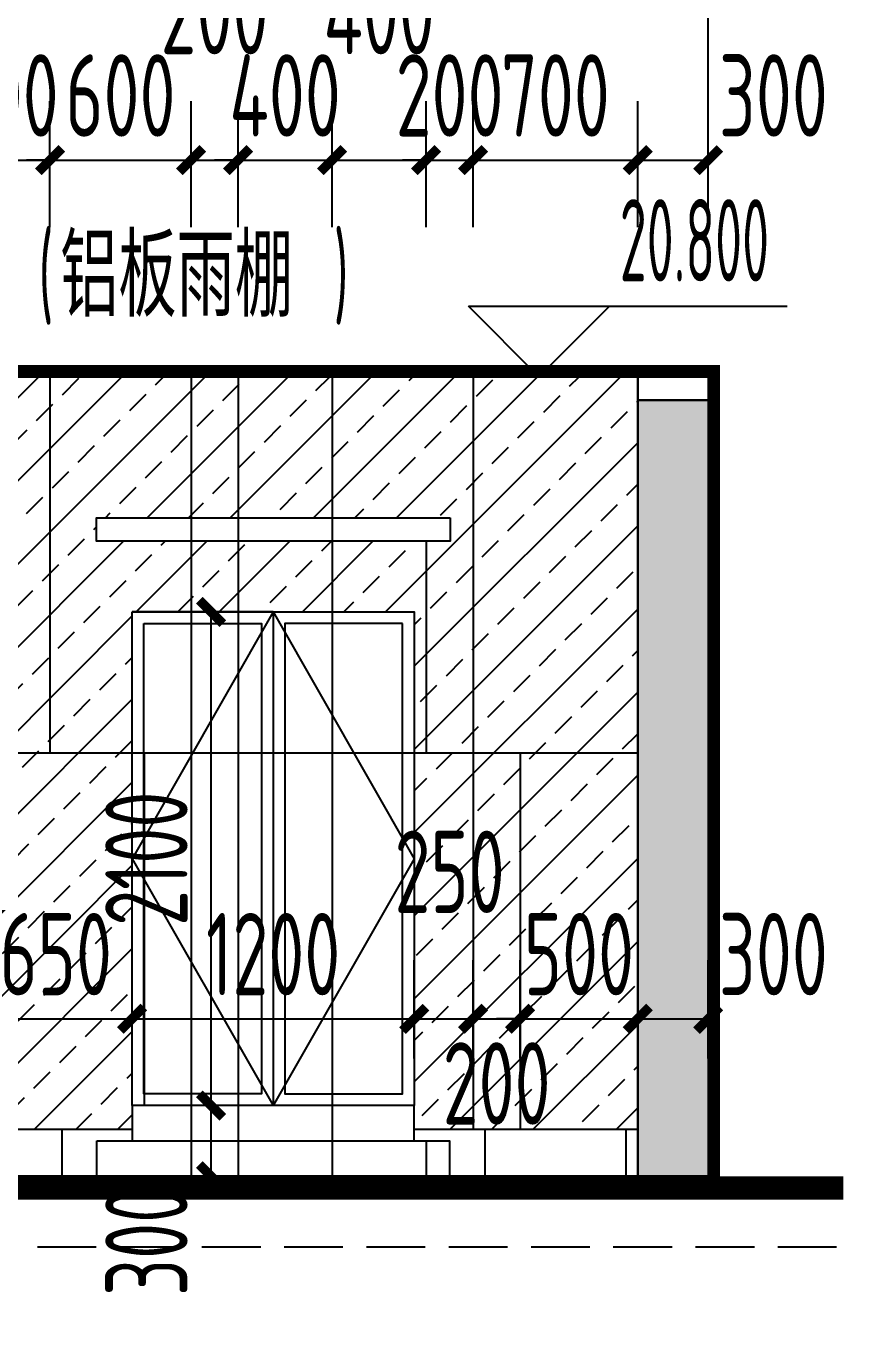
# Model space of a CAD drawing. Extents: x -863035 to 270371, y -8918 to 240488.
# Drawn here: x -236165 to -232589, y 74214 to 79779 of the extents above; entities that cross this region are included whole.
import ezdxf

# ---------------------------------------------------------------- set-up
doc = ezdxf.new("R2010")
doc.units = 0
doc.header["$LTSCALE"] = 1000
doc.header["$MEASUREMENT"] = 0
doc.linetypes.add('109-34 轴网$0$L1$0$$AUDIT_BAD_LTYPE1', pattern=[0])
doc.linetypes.add('DASH', pattern=[0.35, 0.25, -0.1])
for name, color, linetype in [('01-标注_尺寸', 124, 'Continuous'), ('01-标注_标高', 200, 'Continuous'), ('02-TEXT_标注', 130, 'Continuous'), ('05-填充_156', 156, 'Continuous'), ('05-填充_18', 18, 'Continuous'), ('A-C_窗', 140, 'Continuous'), ('E-墙面分格', 146, 'Continuous'), ('E-立面轮廓', 241, 'Continuous')]:
    doc.layers.add(name, color=color, linetype=linetype)
doc.styles.add('_TCH_DIM', font='ROS1', dxfattribs={"width": 0.75, "bigfont": 'JD'})
doc.styles.add('_TCH_DIM_T3', font='ROS1', dxfattribs={"width": 0.75, "bigfont": 'JD'})
doc.dimstyles.new('_TCH_ARCH&&100', dxfattribs={"dimtxt": 350, "dimasz": 100, "dimexe": 250, "dimexo": 300, "dimgap": 100, "dimtad": 1, "dimdec": 0, "dimzin": 0, "dimdsep": 46, "dimtxsty": '_TCH_DIM_T3', "dimblk": 'ARCHTICK', "dimcen": 0.09, "dimclrt": 7, "dimazin": 2, "dimtfac": 1, "dimtdec": 0, "dimtix": 1, "dimtmove": 2, "dimatfit": 3, "dimfxl": 0, "dimtolj": 1, "dimtzin": 0, "dimarcsym": 0})

# ---------------------------------------------------------------- blocks, each defined once
blk = doc.blocks.new('AHDSKJOWQDJAK')
at = {"layer": 'A-C_窗', "linetype": '109-34 轴网$0$L1$0$$AUDIT_BAD_LTYPE1'}
for p in [(-492062.2, 288054.6), (-492662.2, 285954.6)]:
    blk.add_line(p, (-492662.2, 288054.6), dxfattribs=at)
for points in [[(-492062.2, 288054.6), (-492662.2, 287004.6), (-492062.2, 285954.6)], [(-492062.2, 288054.6), (-491462.2, 287004.6), (-492062.2, 285954.6)], [(-492062.2, 288054.6), (-492062.2, 285954.6)]]:
    blk.add_lwpolyline(points, dxfattribs=at)
for points in [[(-492662.2, 288054.6), (-491462.2, 288054.6), (-491462.2, 285954.6), (-492662.2, 285954.6)], [(-492612.2, 288004.6), (-492112.2, 288004.6), (-492112.2, 286004.6), (-492612.2, 286004.6)], [(-491512.2, 288004.6), (-492012.2, 288004.6), (-492012.2, 286004.6), (-491512.2, 286004.6)], [(-491462.2, 285804.6), (-491462.2, 285954.6), (-492662.2, 285954.6), (-492662.2, 285804.6)]]:
    blk.add_lwpolyline(points, close=True, dxfattribs=at)
at = {"layer": 'A-C_窗'}
blk.add_lwpolyline([(-492812.2, 285804.6), (-491312.2, 285804.6), (-491312.2, 285654.6), (-492812.2, 285654.6)], close=True, dxfattribs=at)
blk = doc.blocks.new('_ArchTick')
at = {"color": 0, "linetype": 'ByBlock', "const_width": 0.4}
blk.add_lwpolyline([(-0.5, -0.5), (0.5, 0.5)], dxfattribs=at)
blk = doc.blocks.new('*D982')
at = {"layer": '01-标注_尺寸', "color": 0, "lineweight": -2, "transparency": 16777216}
for p, q in [((-251664.1, 79224.2), (-251664.1, 80259.7)), ((-233264.1, 79224.2), (-233264.1, 80259.7)), ((-251664.1, 80009.7), (-233264.1, 80009.7))]:
    blk.add_line(p, q, dxfattribs=at)
at = {"layer": 'Defpoints', "color": 0, "transparency": 16777216}
for p in [(-233264.1, 80009.7), (-251664.1, 78924.2), (-233264.1, 78924.2)]:
    blk.add_point(p, dxfattribs=at)
at = {"layer": '01-标注_尺寸', "color": 0, "lineweight": -2, "transparency": 16777216, "xscale": 100, "yscale": 100, "zscale": 100, "rotation": 180}
blk.add_blockref('_ArchTick', (-251664.1, 80009.7), dxfattribs=at)
at = {"layer": '01-标注_尺寸', "color": 0, "lineweight": -2, "transparency": 16777216, "xscale": 100, "yscale": 100, "zscale": 100}
blk.add_blockref('_ArchTick', (-233264.1, 80009.7), dxfattribs=at)
at = {"layer": '01-标注_尺寸', "color": 7, "transparency": 16777216, "insert": (-242464.1, 80284.7), "char_height": 350, "attachment_point": 5, "style": '_TCH_DIM_T3'}
blk.add_mtext('\\A1;18400', dxfattribs=at)
blk = doc.blocks.new('*D1019')
at = {"layer": '01-标注_尺寸', "color": 0, "lineweight": -2, "transparency": 16777216}
for p, q in [((-236464.1, 78924.2), (-236464.1, 79459.7)), ((-236064.1, 78924.2), (-236064.1, 79459.7)), ((-236464.1, 79209.7), (-236564.1, 79209.7)), ((-236464.1, 79209.7), (-236064.1, 79209.7)), ((-236064.1, 79209.7), (-235964.1, 79209.7))]:
    blk.add_line(p, q, dxfattribs=at)
at = {"layer": 'Defpoints', "color": 0, "transparency": 16777216}
for p in [(-236064.1, 79209.7), (-236464.1, 78624.2), (-236064.1, 78624.2)]:
    blk.add_point(p, dxfattribs=at)
at = {"layer": '01-标注_尺寸', "color": 0, "lineweight": -2, "transparency": 16777216, "xscale": 100, "yscale": 100, "zscale": 100}
blk.add_blockref('_ArchTick', (-236464.1, 79209.7), dxfattribs=at)
at = {"layer": '01-标注_尺寸', "color": 0, "lineweight": -2, "transparency": 16777216, "xscale": 100, "yscale": 100, "zscale": 100, "rotation": 180}
blk.add_blockref('_ArchTick', (-236064.1, 79209.7), dxfattribs=at)
at = {"layer": '01-标注_尺寸', "color": 7, "transparency": 16777216, "insert": (-236264.1, 79484.7), "char_height": 350, "attachment_point": 5, "style": '_TCH_DIM_T3'}
blk.add_mtext('\\A1;400', dxfattribs=at)
blk = doc.blocks.new('*D1020')
at = {"layer": '01-标注_尺寸', "color": 0, "lineweight": -2, "transparency": 16777216}
for p, q in [((-236064.1, 78924.2), (-236064.1, 79459.7)), ((-235464.1, 78924.2), (-235464.1, 79459.7)), ((-236064.1, 79209.7), (-236164.1, 79209.7)), ((-236064.1, 79209.7), (-235464.1, 79209.7)), ((-235464.1, 79209.7), (-235364.1, 79209.7))]:
    blk.add_line(p, q, dxfattribs=at)
at = {"layer": 'Defpoints', "color": 0, "transparency": 16777216}
for p in [(-235464.1, 79209.7), (-236064.1, 78624.2), (-235464.1, 78624.2)]:
    blk.add_point(p, dxfattribs=at)
at = {"layer": '01-标注_尺寸', "color": 0, "lineweight": -2, "transparency": 16777216, "xscale": 100, "yscale": 100, "zscale": 100}
blk.add_blockref('_ArchTick', (-236064.1, 79209.7), dxfattribs=at)
at = {"layer": '01-标注_尺寸', "color": 0, "lineweight": -2, "transparency": 16777216, "xscale": 100, "yscale": 100, "zscale": 100, "rotation": 180}
blk.add_blockref('_ArchTick', (-235464.1, 79209.7), dxfattribs=at)
at = {"layer": '01-标注_尺寸', "color": 7, "transparency": 16777216, "insert": (-235764.1, 79484.7), "char_height": 350, "attachment_point": 5, "style": '_TCH_DIM_T3'}
blk.add_mtext('\\A1;600', dxfattribs=at)
blk = doc.blocks.new('*D1021')
at = {"layer": '01-标注_尺寸', "color": 0, "lineweight": -2, "transparency": 16777216}
for p, q in [((-235464.1, 78924.2), (-235464.1, 79459.7)), ((-235264.1, 78924.2), (-235264.1, 79459.7)), ((-235464.1, 79209.7), (-235264.1, 79209.7))]:
    blk.add_line(p, q, dxfattribs=at)
at = {"layer": 'Defpoints', "color": 0, "transparency": 16777216}
for p in [(-235264.1, 79209.7), (-235464.1, 78624.2), (-235264.1, 78624.2)]:
    blk.add_point(p, dxfattribs=at)
at = {"layer": '01-标注_尺寸', "color": 0, "lineweight": -2, "transparency": 16777216, "xscale": 100, "yscale": 100, "zscale": 100, "rotation": 180}
blk.add_blockref('_ArchTick', (-235464.1, 79209.7), dxfattribs=at)
at = {"layer": '01-标注_尺寸', "color": 0, "lineweight": -2, "transparency": 16777216, "xscale": 100, "yscale": 100, "zscale": 100}
blk.add_blockref('_ArchTick', (-235264.1, 79209.7), dxfattribs=at)
at = {"layer": '01-标注_尺寸', "color": 7, "transparency": 16777216, "insert": (-235364.1, 79834.7), "char_height": 350, "attachment_point": 5, "style": '_TCH_DIM_T3'}
blk.add_mtext('\\A1;200', dxfattribs=at)
blk = doc.blocks.new('*D1022')
at = {"layer": '01-标注_尺寸', "color": 0, "lineweight": -2, "transparency": 16777216}
for p, q in [((-235264.1, 78924.2), (-235264.1, 79459.7)), ((-234864.1, 78924.2), (-234864.1, 79459.7)), ((-235264.1, 79209.7), (-235364.1, 79209.7)), ((-235264.1, 79209.7), (-234864.1, 79209.7)), ((-234864.1, 79209.7), (-234764.1, 79209.7))]:
    blk.add_line(p, q, dxfattribs=at)
at = {"layer": 'Defpoints', "color": 0, "transparency": 16777216}
for p in [(-234864.1, 79209.7), (-235264.1, 78624.2), (-234864.1, 78624.2)]:
    blk.add_point(p, dxfattribs=at)
at = {"layer": '01-标注_尺寸', "color": 0, "lineweight": -2, "transparency": 16777216, "xscale": 100, "yscale": 100, "zscale": 100}
blk.add_blockref('_ArchTick', (-235264.1, 79209.7), dxfattribs=at)
at = {"layer": '01-标注_尺寸', "color": 0, "lineweight": -2, "transparency": 16777216, "xscale": 100, "yscale": 100, "zscale": 100, "rotation": 180}
blk.add_blockref('_ArchTick', (-234864.1, 79209.7), dxfattribs=at)
at = {"layer": '01-标注_尺寸', "color": 7, "transparency": 16777216, "insert": (-235064.1, 79484.7), "char_height": 350, "attachment_point": 5, "style": '_TCH_DIM_T3'}
blk.add_mtext('\\A1;400', dxfattribs=at)
blk = doc.blocks.new('*D1023')
at = {"layer": '01-标注_尺寸', "color": 0, "lineweight": -2, "transparency": 16777216}
for p, q in [((-234864.1, 78924.2), (-234864.1, 79459.7)), ((-234464.1, 78924.2), (-234464.1, 79459.7)), ((-234864.1, 79209.7), (-234464.1, 79209.7))]:
    blk.add_line(p, q, dxfattribs=at)
at = {"layer": 'Defpoints', "color": 0, "transparency": 16777216}
for p in [(-234464.1, 79209.7), (-234864.1, 78624.2), (-234464.1, 78624.2)]:
    blk.add_point(p, dxfattribs=at)
at = {"layer": '01-标注_尺寸', "color": 0, "lineweight": -2, "transparency": 16777216, "xscale": 100, "yscale": 100, "zscale": 100, "rotation": 180}
blk.add_blockref('_ArchTick', (-234864.1, 79209.7), dxfattribs=at)
at = {"layer": '01-标注_尺寸', "color": 0, "lineweight": -2, "transparency": 16777216, "xscale": 100, "yscale": 100, "zscale": 100}
blk.add_blockref('_ArchTick', (-234464.1, 79209.7), dxfattribs=at)
at = {"layer": '01-标注_尺寸', "color": 7, "transparency": 16777216, "insert": (-234664.1, 79834.7), "char_height": 350, "attachment_point": 5, "style": '_TCH_DIM_T3'}
blk.add_mtext('\\A1;400', dxfattribs=at)
blk = doc.blocks.new('*D1024')
at = {"layer": '01-标注_尺寸', "color": 0, "lineweight": -2, "transparency": 16777216}
for p, q in [((-234464.1, 78924.2), (-234464.1, 79459.7)), ((-234264.1, 78924.2), (-234264.1, 79459.7)), ((-234464.1, 79209.7), (-234564.1, 79209.7)), ((-234464.1, 79209.7), (-234264.1, 79209.7)), ((-234264.1, 79209.7), (-234164.1, 79209.7))]:
    blk.add_line(p, q, dxfattribs=at)
at = {"layer": 'Defpoints', "color": 0, "transparency": 16777216}
for p in [(-234264.1, 79209.7), (-234464.1, 78624.2), (-234264.1, 78624.2)]:
    blk.add_point(p, dxfattribs=at)
at = {"layer": '01-标注_尺寸', "color": 0, "lineweight": -2, "transparency": 16777216, "xscale": 100, "yscale": 100, "zscale": 100}
blk.add_blockref('_ArchTick', (-234464.1, 79209.7), dxfattribs=at)
at = {"layer": '01-标注_尺寸', "color": 0, "lineweight": -2, "transparency": 16777216, "xscale": 100, "yscale": 100, "zscale": 100, "rotation": 180}
blk.add_blockref('_ArchTick', (-234264.1, 79209.7), dxfattribs=at)
at = {"layer": '01-标注_尺寸', "color": 7, "transparency": 16777216, "insert": (-234364.1, 79484.7), "char_height": 350, "attachment_point": 5, "style": '_TCH_DIM_T3'}
blk.add_mtext('\\A1;200', dxfattribs=at)
blk = doc.blocks.new('*D1025')
at = {"layer": '01-标注_尺寸', "color": 0, "lineweight": -2, "transparency": 16777216}
for p, q in [((-234264.1, 78924.2), (-234264.1, 79459.7)), ((-233564.1, 78924.2), (-233564.1, 79459.7)), ((-234264.1, 79209.7), (-233564.1, 79209.7))]:
    blk.add_line(p, q, dxfattribs=at)
at = {"layer": 'Defpoints', "color": 0, "transparency": 16777216}
for p in [(-233564.1, 79209.7), (-234264.1, 78624.2), (-233564.1, 78624.2)]:
    blk.add_point(p, dxfattribs=at)
at = {"layer": '01-标注_尺寸', "color": 0, "lineweight": -2, "transparency": 16777216, "xscale": 100, "yscale": 100, "zscale": 100, "rotation": 180}
blk.add_blockref('_ArchTick', (-234264.1, 79209.7), dxfattribs=at)
at = {"layer": '01-标注_尺寸', "color": 0, "lineweight": -2, "transparency": 16777216, "xscale": 100, "yscale": 100, "zscale": 100}
blk.add_blockref('_ArchTick', (-233564.1, 79209.7), dxfattribs=at)
at = {"layer": '01-标注_尺寸', "color": 7, "transparency": 16777216, "insert": (-233914.1, 79484.7), "char_height": 350, "attachment_point": 5, "style": '_TCH_DIM_T3'}
blk.add_mtext('\\A1;700', dxfattribs=at)
blk = doc.blocks.new('*D1026')
at = {"layer": '01-标注_尺寸', "color": 0, "lineweight": -2, "transparency": 16777216}
for p, q in [((-233564.1, 78924.2), (-233564.1, 79459.7)), ((-233264.1, 78924.2), (-233264.1, 79459.7)), ((-233564.1, 79209.7), (-233264.1, 79209.7))]:
    blk.add_line(p, q, dxfattribs=at)
at = {"layer": 'Defpoints', "color": 0, "transparency": 16777216}
for p in [(-233264.1, 79209.7), (-233564.1, 78624.2), (-233264.1, 78624.2)]:
    blk.add_point(p, dxfattribs=at)
at = {"layer": '01-标注_尺寸', "color": 0, "lineweight": -2, "transparency": 16777216, "xscale": 100, "yscale": 100, "zscale": 100, "rotation": 180}
blk.add_blockref('_ArchTick', (-233564.1, 79209.7), dxfattribs=at)
at = {"layer": '01-标注_尺寸', "color": 0, "lineweight": -2, "transparency": 16777216, "xscale": 100, "yscale": 100, "zscale": 100}
blk.add_blockref('_ArchTick', (-233264.1, 79209.7), dxfattribs=at)
at = {"layer": '01-标注_尺寸', "color": 7, "transparency": 16777216, "insert": (-232986.9, 79484.7), "char_height": 350, "attachment_point": 5, "style": '_TCH_DIM_T3'}
blk.add_mtext('\\A1;300', dxfattribs=at)
blk = doc.blocks.new('*D1172')
at = {"layer": '01-标注_尺寸', "color": 0, "lineweight": -2, "transparency": 16777216}
for p, q in [((-236464.1, 75388.6), (-236464.1, 75807.9)), ((-236364.1, 75388.6), (-236364.1, 75807.9)), ((-236464.1, 75557.9), (-236564.1, 75557.9)), ((-236464.1, 75557.9), (-236364.1, 75557.9)), ((-236364.1, 75557.9), (-236264.1, 75557.9))]:
    blk.add_line(p, q, dxfattribs=at)
at = {"layer": 'Defpoints', "color": 0, "transparency": 16777216}
for p in [(-236364.1, 75557.9), (-236464.1, 75088.6), (-236364.1, 75088.6)]:
    blk.add_point(p, dxfattribs=at)
at = {"layer": '01-标注_尺寸', "color": 0, "lineweight": -2, "transparency": 16777216, "xscale": 100, "yscale": 100, "zscale": 100}
blk.add_blockref('_ArchTick', (-236464.1, 75557.9), dxfattribs=at)
at = {"layer": '01-标注_尺寸', "color": 0, "lineweight": -2, "transparency": 16777216, "xscale": 100, "yscale": 100, "zscale": 100, "rotation": 180}
blk.add_blockref('_ArchTick', (-236364.1, 75557.9), dxfattribs=at)
at = {"layer": '01-标注_尺寸', "color": 7, "transparency": 16777216, "insert": (-236414.1, 76182.9), "char_height": 350, "attachment_point": 5, "style": '_TCH_DIM_T3'}
blk.add_mtext('\\A1;100', dxfattribs=at)
blk = doc.blocks.new('*D1173')
at = {"layer": '01-标注_尺寸', "color": 0, "lineweight": -2, "transparency": 16777216}
for p, q in [((-236364.1, 75388.6), (-236364.1, 75807.9)), ((-235714.6, 75388.6), (-235714.6, 75807.9)), ((-236364.1, 75557.9), (-236464.1, 75557.9)), ((-236364.1, 75557.9), (-235714.6, 75557.9)), ((-235714.6, 75557.9), (-235614.6, 75557.9))]:
    blk.add_line(p, q, dxfattribs=at)
at = {"layer": 'Defpoints', "color": 0, "transparency": 16777216}
for p in [(-235714.6, 75557.9), (-236364.1, 75088.6), (-235714.6, 75088.6)]:
    blk.add_point(p, dxfattribs=at)
at = {"layer": '01-标注_尺寸', "color": 0, "lineweight": -2, "transparency": 16777216, "xscale": 100, "yscale": 100, "zscale": 100}
blk.add_blockref('_ArchTick', (-236364.1, 75557.9), dxfattribs=at)
at = {"layer": '01-标注_尺寸', "color": 0, "lineweight": -2, "transparency": 16777216, "xscale": 100, "yscale": 100, "zscale": 100, "rotation": 180}
blk.add_blockref('_ArchTick', (-235714.6, 75557.9), dxfattribs=at)
at = {"layer": '01-标注_尺寸', "color": 7, "transparency": 16777216, "insert": (-236039.4, 75832.9), "char_height": 350, "attachment_point": 5, "style": '_TCH_DIM_T3'}
blk.add_mtext('\\A1;650', dxfattribs=at)
blk = doc.blocks.new('*D1174')
at = {"layer": '01-标注_尺寸', "color": 0, "lineweight": -2, "transparency": 16777216}
for p, q in [((-235714.6, 75388.6), (-235714.6, 75807.9)), ((-234514.6, 75388.6), (-234514.6, 75807.9)), ((-235714.6, 75557.9), (-234514.6, 75557.9))]:
    blk.add_line(p, q, dxfattribs=at)
at = {"layer": 'Defpoints', "color": 0, "transparency": 16777216}
for p in [(-234514.6, 75557.9), (-235714.6, 75088.6), (-234514.6, 75088.6)]:
    blk.add_point(p, dxfattribs=at)
at = {"layer": '01-标注_尺寸', "color": 0, "lineweight": -2, "transparency": 16777216, "xscale": 100, "yscale": 100, "zscale": 100, "rotation": 180}
blk.add_blockref('_ArchTick', (-235714.6, 75557.9), dxfattribs=at)
at = {"layer": '01-标注_尺寸', "color": 0, "lineweight": -2, "transparency": 16777216, "xscale": 100, "yscale": 100, "zscale": 100}
blk.add_blockref('_ArchTick', (-234514.6, 75557.9), dxfattribs=at)
at = {"layer": '01-标注_尺寸', "color": 7, "transparency": 16777216, "insert": (-235114.6, 75832.9), "char_height": 350, "attachment_point": 5, "style": '_TCH_DIM_T3'}
blk.add_mtext('\\A1;1200', dxfattribs=at)
blk = doc.blocks.new('*D1175')
at = {"layer": '01-标注_尺寸', "color": 0, "lineweight": -2, "transparency": 16777216}
for p, q in [((-234514.6, 75388.6), (-234514.6, 75807.9)), ((-234264.1, 75388.6), (-234264.1, 75807.9)), ((-234514.6, 75557.9), (-234264.1, 75557.9))]:
    blk.add_line(p, q, dxfattribs=at)
at = {"layer": 'Defpoints', "color": 0, "transparency": 16777216}
for p in [(-234264.1, 75557.9), (-234514.6, 75088.6), (-234264.1, 75088.6)]:
    blk.add_point(p, dxfattribs=at)
at = {"layer": '01-标注_尺寸', "color": 0, "lineweight": -2, "transparency": 16777216, "xscale": 100, "yscale": 100, "zscale": 100, "rotation": 180}
blk.add_blockref('_ArchTick', (-234514.6, 75557.9), dxfattribs=at)
at = {"layer": '01-标注_尺寸', "color": 0, "lineweight": -2, "transparency": 16777216, "xscale": 100, "yscale": 100, "zscale": 100}
blk.add_blockref('_ArchTick', (-234264.1, 75557.9), dxfattribs=at)
at = {"layer": '01-标注_尺寸', "color": 7, "transparency": 16777216, "insert": (-234364.1, 76182.9), "char_height": 350, "attachment_point": 5, "style": '_TCH_DIM_T3'}
blk.add_mtext('\\A1;250', dxfattribs=at)
blk = doc.blocks.new('*D1176')
at = {"layer": '01-标注_尺寸', "color": 0, "lineweight": -2, "transparency": 16777216}
for p, q in [((-234264.1, 75388.6), (-234264.1, 75807.9)), ((-234064.1, 75388.6), (-234064.1, 75807.9)), ((-234264.1, 75557.9), (-234064.1, 75557.9))]:
    blk.add_line(p, q, dxfattribs=at)
at = {"layer": 'Defpoints', "color": 0, "transparency": 16777216}
for p in [(-234064.1, 75557.9), (-234264.1, 75088.6), (-234064.1, 75088.6)]:
    blk.add_point(p, dxfattribs=at)
at = {"layer": '01-标注_尺寸', "color": 0, "lineweight": -2, "transparency": 16777216, "xscale": 100, "yscale": 100, "zscale": 100, "rotation": 180}
blk.add_blockref('_ArchTick', (-234264.1, 75557.9), dxfattribs=at)
at = {"layer": '01-标注_尺寸', "color": 0, "lineweight": -2, "transparency": 16777216, "xscale": 100, "yscale": 100, "zscale": 100}
blk.add_blockref('_ArchTick', (-234064.1, 75557.9), dxfattribs=at)
at = {"layer": '01-标注_尺寸', "color": 7, "transparency": 16777216, "insert": (-234164.1, 75282.9), "char_height": 350, "attachment_point": 5, "style": '_TCH_DIM_T3'}
blk.add_mtext('\\A1;200', dxfattribs=at)
blk = doc.blocks.new('*D1177')
at = {"layer": '01-标注_尺寸', "color": 0, "lineweight": -2, "transparency": 16777216}
for p, q in [((-234064.1, 75388.6), (-234064.1, 75807.9)), ((-233564.1, 75388.6), (-233564.1, 75807.9)), ((-234064.1, 75557.9), (-234164.1, 75557.9)), ((-234064.1, 75557.9), (-233564.1, 75557.9)), ((-233564.1, 75557.9), (-233464.1, 75557.9))]:
    blk.add_line(p, q, dxfattribs=at)
at = {"layer": 'Defpoints', "color": 0, "transparency": 16777216}
for p in [(-233564.1, 75557.9), (-234064.1, 75088.6), (-233564.1, 75088.6)]:
    blk.add_point(p, dxfattribs=at)
at = {"layer": '01-标注_尺寸', "color": 0, "lineweight": -2, "transparency": 16777216, "xscale": 100, "yscale": 100, "zscale": 100}
blk.add_blockref('_ArchTick', (-234064.1, 75557.9), dxfattribs=at)
at = {"layer": '01-标注_尺寸', "color": 0, "lineweight": -2, "transparency": 16777216, "xscale": 100, "yscale": 100, "zscale": 100, "rotation": 180}
blk.add_blockref('_ArchTick', (-233564.1, 75557.9), dxfattribs=at)
at = {"layer": '01-标注_尺寸', "color": 7, "transparency": 16777216, "insert": (-233814.1, 75832.9), "char_height": 350, "attachment_point": 5, "style": '_TCH_DIM_T3'}
blk.add_mtext('\\A1;500', dxfattribs=at)
blk = doc.blocks.new('*D1178')
at = {"layer": '01-标注_尺寸', "color": 0, "lineweight": -2, "transparency": 16777216}
for p, q in [((-233564.1, 75388.6), (-233564.1, 75807.9)), ((-233264.1, 75388.6), (-233264.1, 75807.9)), ((-233564.1, 75557.9), (-233264.1, 75557.9))]:
    blk.add_line(p, q, dxfattribs=at)
at = {"layer": 'Defpoints', "color": 0, "transparency": 16777216}
for p in [(-233264.1, 75557.9), (-233564.1, 75088.6), (-233264.1, 75088.6)]:
    blk.add_point(p, dxfattribs=at)
at = {"layer": '01-标注_尺寸', "color": 0, "lineweight": -2, "transparency": 16777216, "xscale": 100, "yscale": 100, "zscale": 100, "rotation": 180}
blk.add_blockref('_ArchTick', (-233564.1, 75557.9), dxfattribs=at)
at = {"layer": '01-标注_尺寸', "color": 0, "lineweight": -2, "transparency": 16777216, "xscale": 100, "yscale": 100, "zscale": 100}
blk.add_blockref('_ArchTick', (-233264.1, 75557.9), dxfattribs=at)
at = {"layer": '01-标注_尺寸', "color": 7, "transparency": 16777216, "insert": (-232986.9, 75832.9), "char_height": 350, "attachment_point": 5, "style": '_TCH_DIM_T3'}
blk.add_mtext('\\A1;300', dxfattribs=at)
blk = doc.blocks.new('*D1225')
at = {"layer": '01-标注_尺寸', "color": 0, "lineweight": -2, "transparency": 16777216}
for p, q in [((-235414.6, 77288.6), (-235628.8, 77288.6)), ((-235378.8, 75188.6), (-235378.8, 77288.6)), ((-235414.6, 75188.6), (-235628.8, 75188.6))]:
    blk.add_line(p, q, dxfattribs=at)
at = {"layer": 'Defpoints', "color": 0, "transparency": 16777216}
for p in [(-235378.8, 77288.6), (-235114.6, 77288.6), (-235114.6, 75188.6)]:
    blk.add_point(p, dxfattribs=at)
at = {"layer": '01-标注_尺寸', "color": 0, "lineweight": -2, "transparency": 16777216, "xscale": 100, "yscale": 100, "zscale": 100}
for p, rotation in [((-235378.8, 77288.6), 90), ((-235378.8, 75188.6), 270)]:
    blk.add_blockref('_ArchTick', p, dxfattribs=dict(at, rotation=rotation))
at = {"layer": '01-标注_尺寸', "color": 7, "transparency": 16777216, "insert": (-235653.8, 76238.6), "char_height": 350, "attachment_point": 5, "rotation": 90, "style": '_TCH_DIM_T3'}
blk.add_mtext('\\A1;2100', dxfattribs=at)
blk = doc.blocks.new('*D1226')
at = {"layer": '01-标注_尺寸', "color": 0, "lineweight": -2, "transparency": 16777216}
for p, q in [((-235414.6, 75188.6), (-235628.8, 75188.6)), ((-235378.8, 74888.6), (-235378.8, 75188.6)), ((-235414.6, 74888.6), (-235628.8, 74888.6))]:
    blk.add_line(p, q, dxfattribs=at)
at = {"layer": 'Defpoints', "color": 0, "transparency": 16777216}
for p in [(-235378.8, 75188.6), (-235114.6, 75188.6), (-235114.6, 74888.6)]:
    blk.add_point(p, dxfattribs=at)
at = {"layer": '01-标注_尺寸', "color": 0, "lineweight": -2, "transparency": 16777216, "xscale": 100, "yscale": 100, "zscale": 100}
for p, rotation in [((-235378.8, 75188.6), 90), ((-235378.8, 74888.6), 270)]:
    blk.add_blockref('_ArchTick', p, dxfattribs=dict(at, rotation=rotation))
at = {"layer": '01-标注_尺寸', "color": 7, "transparency": 16777216, "insert": (-235653.8, 74611.4), "char_height": 350, "attachment_point": 5, "rotation": 90, "style": '_TCH_DIM_T3'}
blk.add_mtext('\\A1;300', dxfattribs=at)

msp = doc.modelspace()

# ---------------------------------------------------------------- hatches: boundary and pattern name
at = {"layer": '05-填充_156'}
h = msp.add_hatch(dxfattribs=at)
h.set_pattern_fill('天然石材', color=256, scale=50)
h.set_pattern_definition([(45, (-509493.13, 196644.35), (-176.77677, 176.77677), []), (45, (-509406.2, 196554.6), (-176.77677, 176.77677), [98.68425, -56.391])])
h.paths.add_polyline_path([(-233564.1, 78188.6), (-233564.1, 78288.6), (-236464.1, 78288.6), (-236464.1, 75088.6), (-235714.6, 75088.6), (-235714.6, 77288.6), (-235114.6, 77288.6), (-234514.6, 77288.6), (-234514.6, 75188.6), (-234514.6, 75088.6), (-233564.1, 75088.6)])
h.paths.add_polyline_path([(-234362.4, 77688.6), (-234362.4, 77588.6), (-235866.8, 77588.6), (-235866.8, 77688.6)], flags=16)
at = {"layer": '05-填充_18'}
h = msp.add_hatch(color=256, dxfattribs=at)
h.dxf.hatch_style = 1
h.paths.add_polyline_path([(-233564.1, 78188.6), (-233264.1, 78188.6), (-233264.1, 74888.6), (-233564.1, 74888.6)])

# ---------------------------------------------------------------- linework, layer by layer
at = {"layer": '01-标注_标高'}
for p, q in [((-233984.5, 78288.6), (-234284.5, 78588.6)), ((-234284.5, 78588.6), (-232927.9, 78588.6)), ((-233984.5, 78288.6), (-233684.5, 78588.6))]:
    msp.add_line(p, q, dxfattribs=at)
at = {"layer": 'A-C_窗'}
for p, q in [((-237364.1, 75088.6), (-235714.6, 75088.6)), ((-234514.6, 75088.6), (-233564.1, 75088.6))]:
    msp.add_line(p, q, dxfattribs=at)
at = {"layer": 'A-C_窗', "linetype": 'DASH'}
msp.add_line((-252217.8, 74588.6), (-232689.4, 74588.6), dxfattribs=at)
at = {"layer": 'A-C_窗'}
for points in [[(-237964.1, 78288.6), (-233564.1, 78288.6), (-233564.1, 74888.6), (-237964.1, 74888.6)], [(-233564.1, 78288.6), (-233264.1, 78288.6), (-233264.1, 78188.6), (-233564.1, 78188.6)], [(-233564.1, 78188.6), (-233264.1, 78188.6), (-233264.1, 74888.6), (-233564.1, 74888.6)]]:
    msp.add_lwpolyline(points, close=True, dxfattribs=at)
at = {"layer": 'A-C_窗', "linetype": '109-34 轴网$0$L1$0$$AUDIT_BAD_LTYPE1'}
msp.add_lwpolyline([(-234362.4, 77688.6), (-234362.4, 77588.6), (-235866.8, 77588.6), (-235866.8, 77688.6)], close=True, dxfattribs=at)
at = {"layer": 'E-墙面分格'}
for p, q in [((-236064.1, 78288.6), (-236064.1, 76688.6)), ((-235464.1, 78288.6), (-235464.1, 74888.6)), ((-235264.1, 78288.6), (-235264.1, 74888.6)), ((-234864.1, 78288.6), (-234864.1, 74888.6)), ((-234264.1, 78288.6), (-234264.1, 76688.6)), ((-235464.1, 77588.6), (-235464.1, 76688.6)), ((-235264.1, 77588.6), (-235264.1, 76688.6)), ((-234864.1, 77588.6), (-234864.1, 76688.6)), ((-234464.1, 77588.6), (-234464.1, 76688.6)), ((-235664.1, 76688.6), (-235664.1, 75188.6)), ((-235264.1, 76688.6), (-235264.1, 75188.6)), ((-234264.1, 76688.6), (-234264.1, 75088.6)), ((-234064.1, 76688.6), (-234064.1, 75088.6)), ((-236014.1, 75088.6), (-236014.1, 74888.6)), ((-234214.1, 75088.6), (-234214.1, 74888.6)), ((-233614.1, 75088.6), (-233614.1, 74888.6)), ((-234464.1, 75038.6), (-234464.1, 74888.6))]:
    msp.add_line(p, q, dxfattribs=at)
msp.add_lwpolyline([(-237964.1, 76688.6), (-233564.1, 76688.6)], dxfattribs=at)
at = {"layer": 'E-立面轮廓'}
for points, const_width in [([(-236439.1, 78313.6), (-233239.1, 78313.6), (-233239.1, 74888.6)], 50), ([(-252217.8, 74838.6), (-232689.4, 74838.6)], 100)]:
    msp.add_lwpolyline(points, dxfattribs=dict(at, const_width=const_width))

# ---------------------------------------------------------------- block references
msp.add_blockref('AHDSKJOWQDJAK', (256947.6, -210766))

# ---------------------------------------------------------------- texts
at = {"layer": '02-TEXT_标注', "style": '_TCH_DIM'}
for s, height, width, p in [('20.800', 350, 0.5625, (-233640.4, 78693.6)), ('(', 350, 0.5625, (-236112.5, 78543.6)), ('铝板雨棚', 347.29, 0.75, (-236020.6, 78543.6)), (')', 350, 0.5625, (-234856.6, 78543.6))]:
    msp.add_text(s, height=height, dxfattribs=dict(at, width=width)).set_placement(p)

# ---------------------------------------------------------------- dimensions: what is measured, and where the dimension line sits
at = {"layer": '01-标注_尺寸'}
for p1, p2, distance, picture, middle in [((-251664.1, 78924.2), (-233264.1, 78924.2), 1085.5, '*D982', (-242464.1, 80284.7)), ((-236464.1, 78624.2), (-236064.1, 78624.2), 585.5, '*D1019', (-236264.1, 79484.7)), ((-236064.1, 78624.2), (-235464.1, 78624.2), 585.5, '*D1020', (-235764.1, 79484.7)), ((-235264.1, 78624.2), (-234864.1, 78624.2), 585.5, '*D1022', (-235064.1, 79484.7)), ((-234464.1, 78624.2), (-234264.1, 78624.2), 585.5, '*D1024', (-234364.1, 79484.7)), ((-234264.1, 78624.2), (-233564.1, 78624.2), 585.5, '*D1025', (-233914.1, 79484.7)), ((-235114.6, 75188.6), (-235114.6, 77288.6), 264.2, '*D1225', (-235653.8, 76238.6)), ((-236364.1086, 75088.6128), (-235714.601, 75088.6128), 469.3262, '*D1173', (-236039.3548, 75832.939)), ((-235714.6, 75088.6), (-234514.6, 75088.6), 469.3, '*D1174', (-235114.6, 75832.9)), ((-234064.1, 75088.6), (-233564.1, 75088.6), 469.3, '*D1177', (-233814.1, 75832.9))]:
    dim = msp.add_aligned_dim(p1=p1, p2=p2, distance=distance, dimstyle='_TCH_ARCH&&100', dxfattribs=at)
    dim.commit()
    dim.dimension.update_dxf_attribs({"geometry": picture, "text_midpoint": middle})
for base, p1, p2, angle, picture, middle in [((-235264.1, 79209.7), (-235464.1, 78624.2), (-235264.1, 78624.2), 0, '*D1021', (-235364.1, 79834.7)), ((-234464.1, 79209.7), (-234864.1, 78624.2), (-234464.1, 78624.2), 0, '*D1023', (-234664.1, 79834.7)), ((-233264.1, 79209.7), (-233564.1, 78624.2), (-233264.1, 78624.2), 0, '*D1026', (-232986.9, 79484.7)), ((-236364.1, 75557.9), (-236464.1, 75088.6), (-236364.1, 75088.6), 360, '*D1172', (-236414.1, 76182.9)), ((-234264.1086, 75557.939), (-234514.601, 75088.6128), (-234264.1086, 75088.6128), 360, '*D1175', (-234364.1085, 76182.939)), ((-233264.1, 75557.9), (-233564.1, 75088.6), (-233264.1, 75088.6), 360, '*D1178', (-232986.9, 75832.9)), ((-234064.1, 75557.9), (-234264.1, 75088.6), (-234064.1, 75088.6), 360, '*D1176', (-234164.1, 75282.9)), ((-235378.8, 75188.6), (-235114.6, 74888.6), (-235114.6, 75188.6), 90, '*D1226', (-235653.8, 74611.4))]:
    dim = msp.add_linear_dim(base=base, p1=p1, p2=p2, angle=angle, dimstyle='_TCH_ARCH&&100', dxfattribs=at)
    dim.commit()
    dim.dimension.update_dxf_attribs({"geometry": picture, "text_midpoint": middle, "dimtype": 161})

doc.saveas('drawing.dxf')
